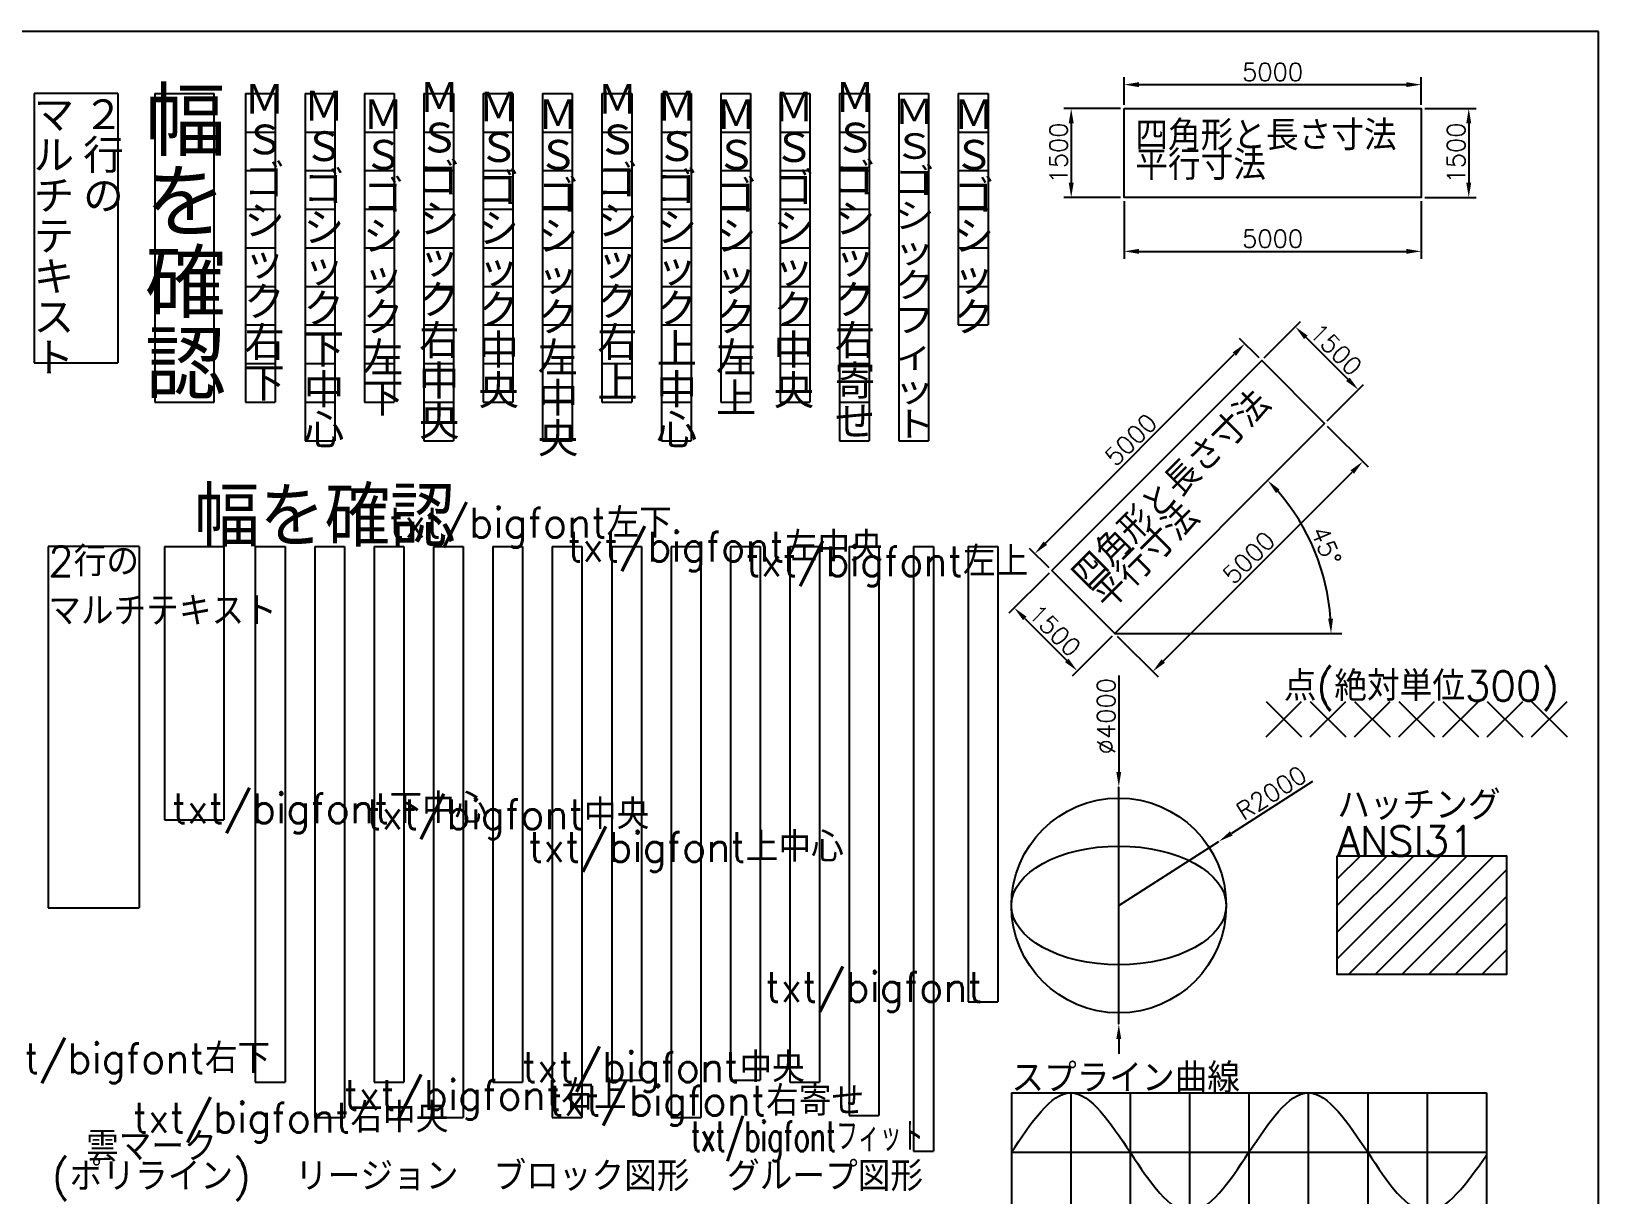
# Model space of a CAD drawing. Extents: x 0 to 42051, y -282 to 29762.
# Drawn here: x 15662 to 42051, y 10172 to 29762 of the extents above; entities that cross this region are included whole.
import ezdxf
from ezdxf.enums import TextEntityAlignment as Align

# ---------------------------------------------------------------- set-up
doc = ezdxf.new("R2010")
doc.units = 0
doc.header["$LTSCALE"] = 100
doc.header["$PDMODE"] = 3
doc.header["$PDSIZE"] = 300
doc.layers.get('0').update_dxf_attribs({"linetype": 'CONTINUOUS'})
doc.layers.get('DEFPOINTS').update_dxf_attribs({"linetype": 'CONTINUOUS'})
doc.layers.add('1', color=7, linetype='CONTINUOUS')
doc.styles.add('KANJI', font='TXT.shx', dxfattribs={"height": 500, "bigfont": 'BIGFONT.shx'})
doc.styles.add('KANJI3', font='TXT.shx', dxfattribs={"height": 500, "bigfont": 'BIGFONT.shx'})
doc.styles.add('KANJI4', font='@MS Gothic.ttf', dxfattribs={"height": 500})
doc.styles.get("Standard").update_dxf_attribs({"font": 'txt.shx', "height": 300})
doc.dimstyles.new('ISO-25', dxfattribs={"dimtxt": 2.5, "dimasz": 2.5, "dimexe": 1.25, "dimexo": 0.625, "dimtad": 1, "dimtxsty": 'STANDARD', "dimcen": 2.5, "dimazin": 3, "dimtfac": 1, "dimtmove": 0, "dimatfit": 3})

# ---------------------------------------------------------------- blocks, each defined once
blk = doc.blocks.new('*U1')
at = {"layer": '1', "color": 7, "linetype": 'CONTINUOUS'}
for p, q in [((42000, 29700), (0, 29700)), ((42000, 0), (42000, 29700))]:
    blk.add_line(p, q, dxfattribs=at)
blk = doc.blocks.new('*D2')
at = {"color": 0}
for p, q in [((36333, 24263), (36006, 24591)), ((32735, 21144), (35917, 24326)), ((32798, 20727), (32470, 21055))]:
    blk.add_line(p, q, dxfattribs=at)
for points in [[(35888, 24355), (35947, 24296), (36094, 24502)], [(32706, 21173), (32765, 21114), (32558, 20967)]]:
    blk.add_solid(points, dxfattribs=at)
at = {"layer": 'DEFPOINTS', "color": 0}
for p in [(36094, 24502), (36378, 24219), (32842, 20683)]:
    blk.add_point(p, dxfattribs=at)
at = {"color": 0, "insert": (34176, 22885), "char_height": 300, "attachment_point": 5, "rotation": 45}
blk.add_mtext('5000', dxfattribs=at)
blk = doc.blocks.new('*D3')
at = {"color": 0}
for p, q in [((32798, 20639), (32123, 19964)), ((32388, 19876), (33096, 19169)), ((33858, 19578), (33184, 18904))]:
    blk.add_line(p, q, dxfattribs=at)
for points in [[(32418, 19906), (32359, 19847), (32212, 20053)], [(33125, 19198), (33066, 19140), (33272, 18992)]]:
    blk.add_solid(points, dxfattribs=at)
at = {"layer": 'DEFPOINTS', "color": 0}
for p in [(32842, 20683), (33903, 19623), (33272, 18992)]:
    blk.add_point(p, dxfattribs=at)
at = {"color": 0, "insert": (32892, 19673), "char_height": 300, "attachment_point": 5, "rotation": 315}
blk.add_mtext('1500', dxfattribs=at)
blk = doc.blocks.new('*D4')
at = {"color": 0}
for p, q in [((34062, 28526), (34062, 28989)), ((34312, 28864), (38812, 28864)), ((39062, 28526), (39062, 28989))]:
    blk.add_line(p, q, dxfattribs=at)
for points in [[(34312, 28906), (34312, 28823), (34062, 28864)], [(38812, 28906), (38812, 28823), (39062, 28864)]]:
    blk.add_solid(points, dxfattribs=at)
at = {"layer": 'DEFPOINTS', "color": 0}
for p in [(39062, 28864), (34062, 28463), (39062, 28463)]:
    blk.add_point(p, dxfattribs=at)
at = {"color": 0, "insert": (36562, 29077), "char_height": 300, "attachment_point": 5}
blk.add_mtext('5000', dxfattribs=at)
blk = doc.blocks.new('*D5')
at = {"color": 0}
for p, q in [((33999, 28463), (33045, 28463)), ((33170, 28213), (33170, 27213)), ((33999, 26963), (33045, 26963))]:
    blk.add_line(p, q, dxfattribs=at)
for points in [[(33129, 28213), (33212, 28213), (33170, 28463)], [(33129, 27213), (33212, 27213), (33170, 26963)]]:
    blk.add_solid(points, dxfattribs=at)
at = {"layer": 'DEFPOINTS', "color": 0}
for p in [(34062, 28463), (33170, 26963), (34062, 26963)]:
    blk.add_point(p, dxfattribs=at)
at = {"color": 0, "insert": (32958, 27713), "char_height": 300, "attachment_point": 5, "rotation": 90}
blk.add_mtext('1500', dxfattribs=at)
blk = doc.blocks.new('*D6')
at = {"color": 0}
blk.add_arc((33903, 19623), 3643, 3.9325, 41.0675, dxfattribs=at)
for points in [[(36619, 21987), (36680, 22044), (36479, 22199)], [(37579, 19874), (37496, 19871), (37546, 19623)]]:
    blk.add_solid(points, dxfattribs=at)
at = {"layer": 'DEFPOINTS', "color": 0}
for p in [(37438, 23158), (37422, 20565), (33903, 19623), (33903, 19623), (37727, 19623)]:
    blk.add_point(p, dxfattribs=at)
at = {"color": 0, "insert": (37465, 21098), "char_height": 300, "attachment_point": 5, "rotation": 292.5}
blk.add_mtext('45°', dxfattribs=at)
blk = doc.blocks.new('*D7')
at = {"color": 0}
for p, q in [((33972, 18916), (33972, 17291)), ((33972, 13041), (33972, 17041)), ((33972, 12791), (33972, 12541))]:
    blk.add_line(p, q, dxfattribs=at)
for points in [[(33930, 17291), (34013, 17291), (33972, 17041)], [(33930, 12791), (34013, 12791), (33972, 13041)]]:
    blk.add_solid(points, dxfattribs=at)
at = {"layer": 'DEFPOINTS', "color": 0}
for p in [(33972, 17041), (33972, 13041)]:
    blk.add_point(p, dxfattribs=at)
at = {"color": 0, "insert": (33759, 18229), "char_height": 300, "attachment_point": 5, "rotation": 90}
blk.add_mtext('∅4000', dxfattribs=at)
blk = doc.blocks.new('*D8')
at = {"color": 0}
for p, q in [((37235, 17131), (35867, 16255)), ((33972, 15041), (35656, 16120))]:
    blk.add_line(p, q, dxfattribs=at)
blk.add_solid([(35844, 16290), (35889, 16220), (35656, 16120)], dxfattribs=at)
at = {"layer": 'DEFPOINTS', "color": 0}
for p in [(35656, 16120), (33972, 15041)]:
    blk.add_point(p, dxfattribs=at)
at = {"color": 0, "insert": (36541, 16939), "char_height": 300, "attachment_point": 5, "rotation": 32.6318}
blk.add_mtext('R2000', dxfattribs=at)
blk = doc.blocks.new('*X60')
at = {"color": 0}
for p, q in [((37650, 14141), (39388, 15879)), ((37650, 14590), (38939, 15879)), ((37650, 15039), (38490, 15879)), ((37650, 15488), (38041, 15879)), ((37837, 13879), (39837, 15879)), ((38286, 13879), (40286, 15879)), ((38735, 13879), (40498, 15643)), ((39184, 13879), (40498, 15194)), ((39633, 13879), (40498, 14745)), ((40082, 13879), (40498, 14296))]:
    blk.add_line(p, q, dxfattribs=at)
blk = doc.blocks.new('*D53')
at = {"color": 0}
for p, q in [((37482, 23114), (38168, 22429)), ((34720, 19158), (37902, 22340)), ((33947, 19578), (34632, 18893))]:
    blk.add_line(p, q, dxfattribs=at)
for points in [[(37873, 22370), (37932, 22311), (38079, 22517)], [(34691, 19188), (34750, 19129), (34544, 18981)]]:
    blk.add_solid(points, dxfattribs=at)
at = {"layer": 'DEFPOINTS', "color": 0}
for p in [(37438, 23158), (38079, 22517), (33903, 19623)]:
    blk.add_point(p, dxfattribs=at)
at = {"color": 0, "insert": (36161, 20899), "char_height": 300, "attachment_point": 5, "rotation": 45}
blk.add_mtext('5000', dxfattribs=at)
blk = doc.blocks.new('*D54')
at = {"color": 0}
for p, q in [((36422, 24263), (37033, 24875)), ((37122, 24609), (37829, 23902)), ((37482, 23202), (38094, 23814))]:
    blk.add_line(p, q, dxfattribs=at)
for points in [[(37151, 24639), (37092, 24580), (36945, 24786)], [(37858, 23932), (37799, 23873), (38006, 23726)]]:
    blk.add_solid(points, dxfattribs=at)
at = {"layer": 'DEFPOINTS', "color": 0}
for p in [(36378, 24219), (38006, 23726), (37438, 23158)]:
    blk.add_point(p, dxfattribs=at)
at = {"color": 0, "insert": (37626, 24406), "char_height": 300, "attachment_point": 5, "rotation": 315}
blk.add_mtext('1500', dxfattribs=at)
blk = doc.blocks.new('*D55')
at = {"color": 0}
for p, q in [((34062, 26901), (34062, 25932)), ((39062, 26901), (39062, 25932)), ((34312, 26057), (38812, 26057))]:
    blk.add_line(p, q, dxfattribs=at)
for points in [[(34312, 26098), (34312, 26015), (34062, 26057)], [(38812, 26098), (38812, 26015), (39062, 26057)]]:
    blk.add_solid(points, dxfattribs=at)
at = {"layer": 'DEFPOINTS', "color": 0}
for p in [(34062, 26963), (39062, 26963), (39062, 26057)]:
    blk.add_point(p, dxfattribs=at)
at = {"color": 0, "insert": (36562, 26269), "char_height": 300, "attachment_point": 5}
blk.add_mtext('5000', dxfattribs=at)
blk = doc.blocks.new('*D56')
at = {"color": 0}
for p, q in [((39124, 28463), (39989, 28463)), ((39864, 28213), (39864, 27213)), ((39124, 26963), (39989, 26963))]:
    blk.add_line(p, q, dxfattribs=at)
for points in [[(39823, 28213), (39906, 28213), (39864, 28463)], [(39823, 27213), (39906, 27213), (39864, 26963)]]:
    blk.add_solid(points, dxfattribs=at)
at = {"layer": 'DEFPOINTS', "color": 0}
for p in [(39062, 28463), (39062, 26963), (39864, 26963)]:
    blk.add_point(p, dxfattribs=at)
at = {"color": 0, "insert": (39652, 27713), "char_height": 300, "attachment_point": 5, "rotation": 90}
blk.add_mtext('1500', dxfattribs=at)

msp = doc.modelspace()

# ---------------------------------------------------------------- linework, layer by layer
for p, q in [((17739.864, 23517.206), (17739.864, 23517.206)), ((17739.864, 23517.206), (17739.864, 23517.206)), ((17739.864, 23517.206), (18739.864, 23517.206)), ((15946.539, 21085.439), (15946.539, 15002.246)), ((19433.309, 21085.439), (19933.309, 21085.439)), ((20433.309, 21085.439), (20933.309, 21085.439)), ((20433.309, 21085.439), (20933.309, 21085.439)), ((21433.309, 21085.439), (21933.309, 21085.439)), ((22433.309, 21085.439), (22933.309, 21085.439)), ((22433.309, 21085.439), (22933.309, 21085.439)), ((22433.309, 21085.439), (22933.309, 21085.439)), ((23433.309, 21085.439), (23933.309, 21085.439)), ((24433.309, 21085.439), (24933.309, 21085.439)), ((24433.309, 21085.439), (24933.309, 21085.439)), ((24433.309, 21085.439), (24933.309, 21085.439)), ((25433.309, 21085.439), (25933.309, 21085.439)), ((26433.309, 21085.439), (26933.309, 21085.439)), ((26433.309, 21085.439), (26933.309, 21085.439)), ((27433.309, 21085.439), (27933.309, 21085.439)), ((28433.309, 21085.439), (28933.309, 21085.439)), ((29433.309, 21085.439), (29933.309, 21085.439)), ((30516.609, 21085.439), (30850.009, 21085.439)), ((31433.309, 21085.439), (31933.309, 21085.439)), ((33902.643, 19622.519), (37726.652, 19622.519)), ((17903.324, 16485.439), (18903.324, 16485.439)), ((31433.309, 13418.772), (31933.309, 13418.772)), ((19433.309, 12068.772), (19933.309, 12068.772)), ((21433.309, 12068.772), (21933.309, 12068.772)), ((23433.309, 12068.772), (23933.309, 12068.772)), ((25433.309, 12102.105), (25933.309, 12102.105)), ((27433.309, 12102.105), (27933.309, 12102.105)), ((28433.309, 12068.772), (28933.309, 12068.772)), ((32162.959, 11886.191), (32162.959, 9886.191)), ((32162.959, 11886.191), (40162.959, 11886.191)), ((33162.959, 11886.191), (33162.959, 9886.191)), ((34162.959, 11886.191), (34162.959, 9886.191)), ((35162.959, 11886.191), (35162.959, 9886.191)), ((36162.959, 11886.191), (36162.959, 9886.191)), ((37162.959, 11886.191), (37162.959, 9886.191)), ((38162.959, 11886.191), (38162.959, 9886.191)), ((39162.959, 11886.191), (39162.959, 9886.191)), ((40162.959, 11886.191), (40162.959, 9886.191)), ((20433.309, 11468.772), (20933.309, 11468.772)), ((22433.309, 11468.772), (22933.309, 11468.772)), ((24433.309, 11468.772), (24933.309, 11468.772)), ((26433.309, 11468.772), (26933.309, 11468.772)), ((29433.309, 11502.105), (29933.309, 11502.105)), ((30516.609, 10902.105), (30850.009, 10902.105)), ((32162.959, 10886.191), (40162.959, 10886.191))]:
    msp.add_line(p, q)
msp.add_lwpolyline([(37649.985, 15879.055), (40498.454, 15879.055), (40498.454, 13879.055), (37649.985, 13879.055)], close=True)
msp.add_circle((33971.72, 15041.488), 1808.76)
msp.add_ellipse((33971.72, 15041.488), major_axis=(1808.76, 0), ratio=0.552864846)
msp.add_open_spline([(32162.959, 10886.191), (32496.292, 11386.191), (33162.957, 12386.191), (34162.969, 10886.191), (35162.925, 9386.193), (36163.089, 10886.185), (37162.474, 12386.215), (38164.769, 10886.101), (39148.184, 9398.66), (39827.483, 10361.514), (40162.959, 10837.027)], degree=3, knots=[0, 0, 0, 0, 1414.213562373, 2828.427124746, 4242.640687119, 5656.854249492, 7071.067811865, 8485.281374239, 9899.494936612, 11279.382352004, 11279.382352004, 11279.382352004, 11279.382352004])
for p in [(36750.933, 18178.722), (37495.843, 18178.722), (38240.754, 18178.722), (38985.665, 18178.722), (39730.576, 18178.722), (40475.487, 18178.722), (41220.398, 18178.722)]:
    msp.add_point(p)
at = {"layer": '1'}
for p, q in [((15709.475, 28715.176), (15709.475, 24182.27)), ((17116.412, 28715.176), (15709.475, 28715.176)), ((17116.412, 28715.176), (17116.412, 24182.27)), ((17739.864, 28715.176), (17739.864, 23517.206)), ((17739.864, 28715.176), (18739.864, 28715.176)), ((18739.864, 23517.206), (18739.864, 28715.176)), ((19269.848, 28715.176), (19269.848, 23517.21)), ((19269.848, 28715.176), (19769.848, 28715.176)), ((19769.848, 28715.176), (19769.848, 23517.21)), ((20269.848, 28715.176), (20269.848, 22867.466)), ((20269.848, 28715.176), (20769.848, 28715.176)), ((20769.848, 28715.176), (20769.848, 22867.466)), ((21269.848, 28715.176), (21269.848, 23517.21)), ((21269.848, 28715.176), (21769.848, 28715.176)), ((21769.848, 28715.176), (21769.848, 23517.21)), ((22269.848, 28715.176), (22269.848, 22867.466)), ((22269.848, 28715.176), (22769.848, 28715.176)), ((22769.848, 28715.176), (22769.848, 22867.466)), ((23269.848, 28715.176), (23269.848, 23517.21)), ((23269.848, 28715.176), (23769.848, 28715.176)), ((23769.848, 28715.176), (23769.848, 23517.21)), ((24269.848, 28715.176), (24269.848, 22867.466)), ((24269.848, 28715.176), (24769.848, 28715.176)), ((24769.848, 28715.176), (24769.848, 22867.466)), ((25269.848, 28715.176), (25269.848, 23517.21)), ((25269.848, 28715.176), (25769.848, 28715.176)), ((25769.848, 28715.176), (25769.848, 23517.21)), ((26269.848, 28715.176), (26269.848, 22867.466)), ((26269.848, 28715.176), (26769.848, 28715.176)), ((26769.848, 28715.176), (26769.848, 22867.466)), ((27269.848, 28715.176), (27269.848, 23517.21)), ((27269.848, 28715.176), (27769.848, 28715.176)), ((27769.848, 28715.176), (27769.848, 23517.21)), ((28269.848, 28715.176), (28269.848, 23517.21)), ((28269.848, 28715.176), (28769.848, 28715.176)), ((28769.848, 28715.176), (28769.848, 23517.21)), ((29269.848, 28715.176), (29269.848, 22867.466)), ((29269.848, 28715.176), (29769.848, 28715.176)), ((29769.848, 28715.176), (29769.848, 22867.466)), ((30269.848, 28715.176), (30269.848, 22867.466)), ((30269.848, 28715.176), (30769.848, 28715.176)), ((30769.848, 28715.176), (30769.848, 22867.466)), ((31269.848, 28715.176), (31269.848, 24816.698)), ((31269.848, 28715.176), (31769.848, 28715.176)), ((31769.848, 28715.176), (31769.848, 24816.698)), ((19269.848, 28065.429), (19769.848, 28065.429)), ((20269.848, 28065.429), (20769.848, 28065.429)), ((21269.848, 28065.429), (21769.848, 28065.429)), ((22269.848, 28065.429), (22769.848, 28065.429)), ((23269.848, 28065.429), (23769.848, 28065.429)), ((24269.848, 28065.429), (24769.848, 28065.429)), ((25269.848, 28065.429), (25769.848, 28065.429)), ((26269.848, 28065.429), (26769.848, 28065.429)), ((27269.848, 28065.429), (27769.848, 28065.429)), ((28269.848, 28065.429), (28769.848, 28065.429)), ((29269.848, 28065.429), (29769.848, 28065.429)), ((31269.848, 28065.429), (31769.848, 28065.429)), ((19269.848, 27415.682), (19769.848, 27415.682)), ((20269.848, 27415.682), (20769.848, 27415.682)), ((21269.848, 27415.682), (21769.848, 27415.682)), ((22269.848, 27415.682), (22769.848, 27415.682)), ((23269.848, 27415.682), (23769.848, 27415.682)), ((24269.848, 27415.682), (24769.848, 27415.682)), ((25269.848, 27415.682), (25769.848, 27415.682)), ((26269.848, 27415.682), (26769.848, 27415.682)), ((27269.848, 27415.682), (27769.848, 27415.682)), ((28269.848, 27415.682), (28769.848, 27415.682)), ((29269.848, 27415.682), (29769.848, 27415.682)), ((31269.848, 27415.682), (31769.848, 27415.682)), ((19269.848, 26765.936), (19769.848, 26765.936)), ((20269.848, 26765.936), (20769.848, 26765.936)), ((21269.848, 26765.936), (21769.848, 26765.936)), ((22269.848, 26765.936), (22769.848, 26765.936)), ((23269.848, 26765.936), (23769.848, 26765.936)), ((24269.848, 26765.936), (24769.848, 26765.936)), ((25269.848, 26765.936), (25769.848, 26765.936)), ((26269.848, 26765.936), (26769.848, 26765.936)), ((27269.848, 26765.936), (27769.848, 26765.936)), ((28269.848, 26765.936), (28769.848, 26765.936)), ((29269.848, 26765.936), (29769.848, 26765.936)), ((31269.848, 26765.936), (31769.848, 26765.936)), ((19269.848, 26116.189), (19769.848, 26116.189)), ((20269.848, 26116.189), (20769.848, 26116.189)), ((21269.848, 26116.189), (21769.848, 26116.189)), ((22269.848, 26116.189), (22769.848, 26116.189)), ((23269.848, 26116.189), (23769.848, 26116.189)), ((24269.848, 26116.189), (24769.848, 26116.189)), ((25269.848, 26116.189), (25769.848, 26116.189)), ((26269.848, 26116.189), (26769.848, 26116.189)), ((27269.848, 26116.189), (27769.848, 26116.189)), ((28269.848, 26116.189), (28769.848, 26116.189)), ((29269.848, 26116.189), (29769.848, 26116.189)), ((31269.848, 26116.189), (31769.848, 26116.189)), ((19269.848, 25466.443), (19769.848, 25466.443)), ((20269.848, 25466.443), (20769.848, 25466.443)), ((21269.848, 25466.443), (21769.848, 25466.443)), ((22269.848, 25466.443), (22769.848, 25466.443)), ((23269.848, 25466.443), (23769.848, 25466.443)), ((24269.848, 25466.443), (24769.848, 25466.443)), ((25269.848, 25466.443), (25769.848, 25466.443)), ((26269.848, 25466.443), (26769.848, 25466.443)), ((27269.848, 25466.443), (27769.848, 25466.443)), ((28269.848, 25466.443), (28769.848, 25466.443)), ((29269.848, 25466.443), (29769.848, 25466.443)), ((31269.848, 25466.443), (31769.848, 25466.443)), ((19269.848, 24816.698), (19269.848, 24816.698)), ((19269.848, 24816.698), (19769.848, 24816.698)), ((20269.848, 24816.698), (20769.848, 24816.698)), ((20269.848, 24816.698), (20269.848, 24816.698)), ((21269.848, 24816.698), (21769.848, 24816.698)), ((21269.848, 24816.698), (21269.848, 24816.698)), ((22269.848, 24816.698), (22769.848, 24816.698)), ((22269.848, 24816.698), (22269.848, 24816.698)), ((23269.848, 24816.698), (23769.848, 24816.698)), ((23269.848, 24816.698), (23269.848, 24816.698)), ((24269.848, 24816.698), (24769.848, 24816.698)), ((24269.848, 24816.698), (24269.848, 24816.698)), ((25269.848, 24816.698), (25769.848, 24816.698)), ((25269.848, 24816.698), (25269.848, 24816.698)), ((26269.848, 24816.698), (26269.848, 24816.698)), ((26269.848, 24816.698), (26769.848, 24816.698)), ((27269.848, 24816.698), (27769.848, 24816.698)), ((27269.848, 24816.698), (27269.848, 24816.698)), ((28269.848, 24816.698), (28769.848, 24816.698)), ((28269.848, 24816.698), (28269.848, 24816.698)), ((29269.848, 24816.698), (29769.848, 24816.698)), ((29269.848, 24816.698), (29269.848, 24816.698)), ((31269.848, 24816.698), (31769.848, 24816.698)), ((31269.848, 24816.698), (31269.848, 24816.698)), ((15709.475, 24182.27), (17116.412, 24182.27)), ((19269.848, 24166.954), (19269.848, 24166.954)), ((19269.848, 24166.954), (19769.848, 24166.954)), ((20269.848, 24166.954), (20769.848, 24166.954)), ((20269.848, 24166.954), (20269.848, 24166.954)), ((21269.848, 24166.954), (21769.848, 24166.954)), ((21269.848, 24166.954), (21269.848, 24166.954)), ((22269.848, 24166.954), (22769.848, 24166.954)), ((22269.848, 24166.954), (22269.848, 24166.954)), ((23269.848, 24166.954), (23769.848, 24166.954)), ((23269.848, 24166.954), (23269.848, 24166.954)), ((24269.848, 24166.954), (24769.848, 24166.954)), ((24269.848, 24166.954), (24269.848, 24166.954)), ((25269.848, 24166.954), (25769.848, 24166.954)), ((25269.848, 24166.954), (25269.848, 24166.954)), ((26269.848, 24166.954), (26269.848, 24166.954)), ((26269.848, 24166.954), (26769.848, 24166.954)), ((27269.848, 24166.954), (27769.848, 24166.954)), ((27269.848, 24166.954), (27269.848, 24166.954)), ((28269.848, 24166.954), (28769.848, 24166.954)), ((28269.848, 24166.954), (28269.848, 24166.954)), ((29269.848, 24166.954), (29769.848, 24166.954)), ((29269.848, 24166.954), (29269.848, 24166.954)), ((19269.848, 23517.21), (19269.848, 23517.21)), ((19269.848, 23517.21), (19769.848, 23517.21)), ((20269.848, 23517.21), (20769.848, 23517.21)), ((20269.848, 23517.21), (20269.848, 23517.21)), ((21269.848, 23517.21), (21769.848, 23517.21)), ((21269.848, 23517.21), (21269.848, 23517.21)), ((22269.848, 23517.21), (22769.848, 23517.21)), ((22269.848, 23517.21), (22269.848, 23517.21)), ((23269.848, 23517.21), (23769.848, 23517.21)), ((23269.848, 23517.21), (23269.848, 23517.21)), ((24269.848, 23517.21), (24769.848, 23517.21)), ((24269.848, 23517.21), (24269.848, 23517.21)), ((25269.848, 23517.21), (25769.848, 23517.21)), ((25269.848, 23517.21), (25269.848, 23517.21)), ((26269.848, 23517.21), (26269.848, 23517.21)), ((26269.848, 23517.21), (26769.848, 23517.21)), ((27269.848, 23517.21), (27769.848, 23517.21)), ((27269.848, 23517.21), (27269.848, 23517.21)), ((28269.848, 23517.21), (28769.848, 23517.21)), ((28269.848, 23517.21), (28269.848, 23517.21)), ((29269.848, 23517.21), (29769.848, 23517.21)), ((29269.848, 23517.21), (29269.848, 23517.21)), ((20269.848, 22867.466), (20769.848, 22867.466)), ((20269.848, 22867.466), (20269.848, 22867.466)), ((22269.848, 22867.466), (22769.848, 22867.466)), ((22269.848, 22867.466), (22269.848, 22867.466)), ((24269.848, 22867.466), (24769.848, 22867.466)), ((24269.848, 22867.466), (24269.848, 22867.466)), ((26269.848, 22867.466), (26269.848, 22867.466)), ((26269.848, 22867.466), (26769.848, 22867.466)), ((29269.848, 22867.466), (29769.848, 22867.466)), ((29269.848, 22867.466), (29269.848, 22867.466)), ((30269.848, 22867.466), (30769.848, 22867.466)), ((30269.848, 22867.466), (30269.848, 22867.466)), ((17479.873, 21085.439), (15946.539, 21085.439)), ((17479.873, 21085.439), (17479.873, 15002.246)), ((17903.324, 21085.439), (17903.324, 16485.439)), ((17903.324, 21085.439), (18903.324, 21085.439)), ((18903.324, 21085.439), (18903.324, 16485.439)), ((19433.309, 21085.439), (19433.309, 12068.772)), ((19933.309, 21085.439), (19933.309, 12068.772)), ((20433.309, 21085.439), (20433.309, 11468.772)), ((20933.309, 21085.439), (20933.309, 11468.772)), ((21433.309, 21085.439), (21433.309, 12068.772)), ((21933.309, 21085.439), (21933.309, 12068.772)), ((22433.309, 21085.439), (22433.309, 11468.772)), ((22933.309, 21085.439), (22933.309, 11468.772)), ((23433.309, 21085.439), (23433.309, 12068.772)), ((23933.309, 21085.439), (23933.309, 12068.772)), ((24433.309, 21085.439), (24433.309, 11468.772)), ((24933.309, 21085.439), (24933.309, 11468.772)), ((25433.309, 21085.439), (25433.309, 12102.105)), ((25933.309, 21085.439), (25933.309, 12102.105)), ((26433.309, 21085.439), (26433.309, 11468.772)), ((26933.309, 21085.439), (26933.309, 11468.772)), ((27433.309, 21085.439), (27433.309, 12102.105)), ((27933.309, 21085.439), (27933.309, 12102.105)), ((28433.309, 21085.439), (28433.309, 12068.772)), ((28933.309, 21085.439), (28933.309, 12068.772)), ((29433.309, 21085.439), (29433.309, 11502.105)), ((29933.309, 21085.439), (29933.309, 11502.105)), ((30516.609, 21085.439), (30516.609, 10902.105)), ((30850.009, 21085.439), (30850.009, 10902.105)), ((31433.309, 21085.439), (31433.309, 13418.772)), ((31933.309, 21085.439), (31933.309, 13418.772)), ((15946.539, 15002.246), (17479.873, 15002.246))]:
    msp.add_line(p, q, dxfattribs=at)
at = {"layer": '1', "color": 0}
for points in [[(34061.618, 28463.154), (39061.618, 28463.154), (39061.618, 26963.154), (34061.618, 26963.154)], [(32841.983, 20683.179), (36377.517, 24218.713), (37438.177, 23158.053), (33902.643, 19622.519)]]:
    msp.add_lwpolyline(points, close=True, dxfattribs=at)

# ---------------------------------------------------------------- block references
at = {"linetype": 'CONTINUOUS'}
msp.add_blockref('*X60', (0, 0), dxfattribs=at)
at = {"layer": '1', "color": 7, "linetype": 'CONTINUOUS'}
msp.add_blockref('*U1', (51.46, 61.755), dxfattribs=at)

# ---------------------------------------------------------------- texts
at = {"style": 'KANJI'}
for s, p in [('点(絶対単位300)', (36750.933, 18486.489)), ('ハッチング', (37649.985, 16479.055)), ('ANSI31', (37649.985, 15879.055)), ('スプライン曲線', (32162.959, 11886.191)), ('リージョン', (20103.525, 10232.278)), ('ブロック図形', (23443.865, 10232.278)), ('グループ図形', (27375.985, 10232.278))]:
    msp.add_text(s, height=500, dxfattribs=at).set_placement(p)
at = {"layer": '1', "style": 'KANJI4'}
for s, height, p in [('幅を確認', 1000, (17739.864, 23517.206)), ('ＭＳゴシック右寄せ', 500, (29269.848, 22867.46))]:
    msp.add_text(s, height=height, rotation=270, dxfattribs=at).set_placement(p, align=Align.RIGHT)
msp.add_text('ＭＳゴシック右下', height=500, rotation=270, dxfattribs=at).set_placement((19178.478, 23517.206), align=Align.BOTTOM_RIGHT)
msp.add_text('ＭＳゴシック右中央', height=500, rotation=270, dxfattribs=at).set_placement((22519.848, 22867.46), align=Align.MIDDLE_RIGHT)
msp.add_text('ＭＳゴシック右上', height=500, rotation=270, dxfattribs=at).set_placement((25769.848, 23517.206), align=Align.TOP_RIGHT)
msp.add_text('ＭＳゴシック下中心', height=500, rotation=270, dxfattribs=at).set_placement((20178.478, 25791.318), align=Align.BOTTOM_CENTER)
msp.add_text('ＭＳゴシック左下', height=500, rotation=270, dxfattribs=at).set_placement((21178.478, 28715.176), align=Align.BOTTOM_LEFT)
msp.add_text('ＭＳゴシック中央', height=500, rotation=270, dxfattribs=at).set_placement((23519.848, 26116.191), align=Align.MIDDLE_CENTER)
msp.add_text('ＭＳゴシック左中央', height=500, rotation=270, dxfattribs=at).set_placement((24519.848, 28715.176), align=Align.MIDDLE_LEFT)
msp.add_text('ＭＳゴシック上中心', height=500, rotation=270, dxfattribs=at).set_placement((26769.848, 25791.318), align=Align.TOP_CENTER)
msp.add_text('ＭＳゴシック左上', height=500, rotation=270, dxfattribs=at).set_placement((27769.848, 28715.176), align=Align.TOP_LEFT)
msp.add_text('ＭＳゴシック中央', height=500, rotation=270, dxfattribs=at).set_placement((28504.62, 26116.191), align=Align.MIDDLE)
at = {"layer": '1', "style": 'KANJI4', "width": 0.9}
msp.add_text('ＭＳゴシックフィット', height=500, rotation=270, dxfattribs=at).set_placement((30269.848, 28715.176), (30269.848, 22867.46), align=Align.FIT)
at = {"layer": '1', "style": 'KANJI4'}
msp.add_text('ＭＳゴシック', height=500, rotation=270, dxfattribs=at).set_placement((31269.848, 28715.176))
at = {"layer": '1', "color": 0, "style": 'KANJI'}
for s, p in [('四角形と長さ寸法', (34249.519, 27759.316)), ('四角形と長さ寸法', (34249.519, 27759.316)), ('平行寸法', (34249.519, 27259.316)), ('平行寸法', (34249.519, 27259.316))]:
    msp.add_text(s, height=500, dxfattribs=at).set_placement(p)
for s, p in [('四角形と長さ寸法', (33472.538, 20318.357)), ('四角形と長さ寸法', (33472.538, 20318.357)), ('平行寸法', (33826.092, 19964.803)), ('平行寸法', (33826.092, 19964.803))]:
    msp.add_text(s, height=500, rotation=45, dxfattribs=at).set_placement(p)
at = {"layer": '1', "style": 'KANJI3'}
msp.add_text('幅を確認', height=1000, dxfattribs=at).set_placement((18403.324, 21085.439))
msp.add_text('txt/bigfont左下', height=500, dxfattribs=at).set_placement((21683.309, 21085.439), align=Align.BOTTOM_LEFT)
msp.add_text('txt/bigfont左中央', height=500, dxfattribs=at).set_placement((24683.309, 21085.439), align=Align.MIDDLE_LEFT)
msp.add_text('txt/bigfont左上', height=500, dxfattribs=at).set_placement((27683.309, 21085.439), align=Align.TOP_LEFT)
msp.add_text('txt/bigfont下中心', height=500, dxfattribs=at).set_placement((20683.309, 16277.105), align=Align.BOTTOM_CENTER)
msp.add_text('txt/bigfont中央', height=500, dxfattribs=at).set_placement((23683.309, 16577.105), align=Align.MIDDLE_CENTER)
msp.add_text('txt/bigfont上中心', height=500, dxfattribs=at).set_placement((26683.309, 16277.105), align=Align.TOP_CENTER)
for s, p in [('txt/bigfont', (31683.309, 13418.772)), ('txt/bigfont中央', (28683.309, 12068.772)), ('txt/bigfont右寄せ', (29683.309, 11502.105))]:
    msp.add_text(s, height=500, dxfattribs=at).set_placement(p, align=Align.RIGHT)
msp.add_text('txt/bigfont右下', height=500, dxfattribs=at).set_placement((19683.309, 12068.772), align=Align.BOTTOM_RIGHT)
msp.add_text('txt/bigfont右上', height=500, dxfattribs=at).set_placement((25683.309, 12102.105), align=Align.TOP_RIGHT)
msp.add_text('txt/bigfont右中央', height=500, dxfattribs=at).set_placement((22683.309, 11468.772), align=Align.MIDDLE_RIGHT)
at = {"layer": '1', "style": 'KANJI3', "width": 0.667758}
msp.add_text('txt/bigfontフィット', height=500, dxfattribs=at).set_placement((30683.309, 10902.105), align=Align.RIGHT)
at = {"layer": '1', "style": 'KANJI'}
for s, p in [('雲マーク', (17684.061, 10732.278)), ('(ポリライン)', (17684.061, 10232.278))]:
    msp.add_text(s, height=500, dxfattribs=at).set_placement(p, align=Align.CENTER)
at = {"layer": '1', "insert": (17116.412, 28715.176), "char_height": 500, "width": 4532.9056, "attachment_point": 1, "rotation": 270, "style": 'KANJI4'}
msp.add_mtext('２行の\\Pマルチテキスト', dxfattribs=at)
at = {"layer": '1', "insert": (15946.539, 21085.439), "char_height": 500, "width": 6072.72876, "attachment_point": 1, "style": 'KANJI3'}
msp.add_mtext('2行の\\Pマルチテキスト', dxfattribs=at)

# ---------------------------------------------------------------- dimensions: what is measured, and where the dimension line sits
dim = msp.add_linear_dim(base=(39061.618, 28864.207), p1=(34061.618, 28463.154), p2=(39061.618, 28463.154), dimstyle='ISO-25', override={"dimscale": 100})
dim.commit()
dim.dimension.update_dxf_attribs({"geometry": '*D4', "text_midpoint": (36561.618, 29076.707)})
for base, p1, p2, angle, picture, middle in [((33170.204, 26963.154), (34061.618, 28463.154), (34061.618, 26963.154), 90, '*D5', (32957.704, 27713.154)), ((36093.929, 24502.3), (32841.983, 20683.179), (36377.517, 24218.713), 45, '*D2', (34175.902, 22884.793)), ((33272.318, 18992.194), (32841.983, 20683.179), (33902.643, 19622.519), 135, '*D3', (32892.248, 19672.785))]:
    dim = msp.add_linear_dim(base=base, p1=p1, p2=p2, angle=angle, dimstyle='ISO-25', override={"dimscale": 100})
    dim.commit()
    dim.dimension.update_dxf_attribs({"geometry": picture, "text_midpoint": middle})
for p1, p2, distance, picture, middle in [((39061.618, 28463.154), (39061.618, 26963.154), 802.554, '*D56', (39651.671, 27713.154)), ((34061.618, 26963.154), (39061.618, 26963.154), -906.59, '*D55', (36561.618, 26269.064)), ((36377.517, 24218.713), (37438.177, 23158.053), 802.554, '*D54', (37625.598, 24406.134)), ((33902.643, 19622.519), (37438.177, 23158.053), -906.59, '*D53', (36161.206, 20899.49))]:
    dim = msp.add_aligned_dim(p1=p1, p2=p2, distance=distance, dimstyle='ISO-25', override={"dimscale": 100})
    dim.commit()
    dim.dimension.update_dxf_attribs({"geometry": picture, "text_midpoint": middle})
dim = msp.add_angular_dim_2l(base=(37421.702, 20565.448), line1=((33902.643, 19622.519), (37726.652, 19622.519)), line2=((37438.177, 23158.053), (33902.643, 19622.519)), dimstyle='ISO-25', override={"dimscale": 100, "dimdec": 0, "dimazin": 2})
dim.commit()
dim.dimension.update_dxf_attribs({"geometry": '*D6', "text_midpoint": (37464.844, 21098.031)})
dim = msp.add_diameter_dim_2p(p1=(33971.72, 13041.488), p2=(33971.72, 17041.488), dimstyle='ISO-25', override={"dimscale": 100})
dim.commit()
dim.dimension.update_dxf_attribs({"geometry": '*D7', "text_midpoint": (33759.22, 18228.988)})
dim = msp.add_radius_dim(center=(33971.72, 15041.488), mpoint=(35656.026, 16119.965), dimstyle='ISO-25', override={"dimscale": 100})
dim.commit()
dim.dimension.update_dxf_attribs({"geometry": '*D8', "text_midpoint": (36541.494, 16939.268)})

doc.saveas('drawing.dxf')
